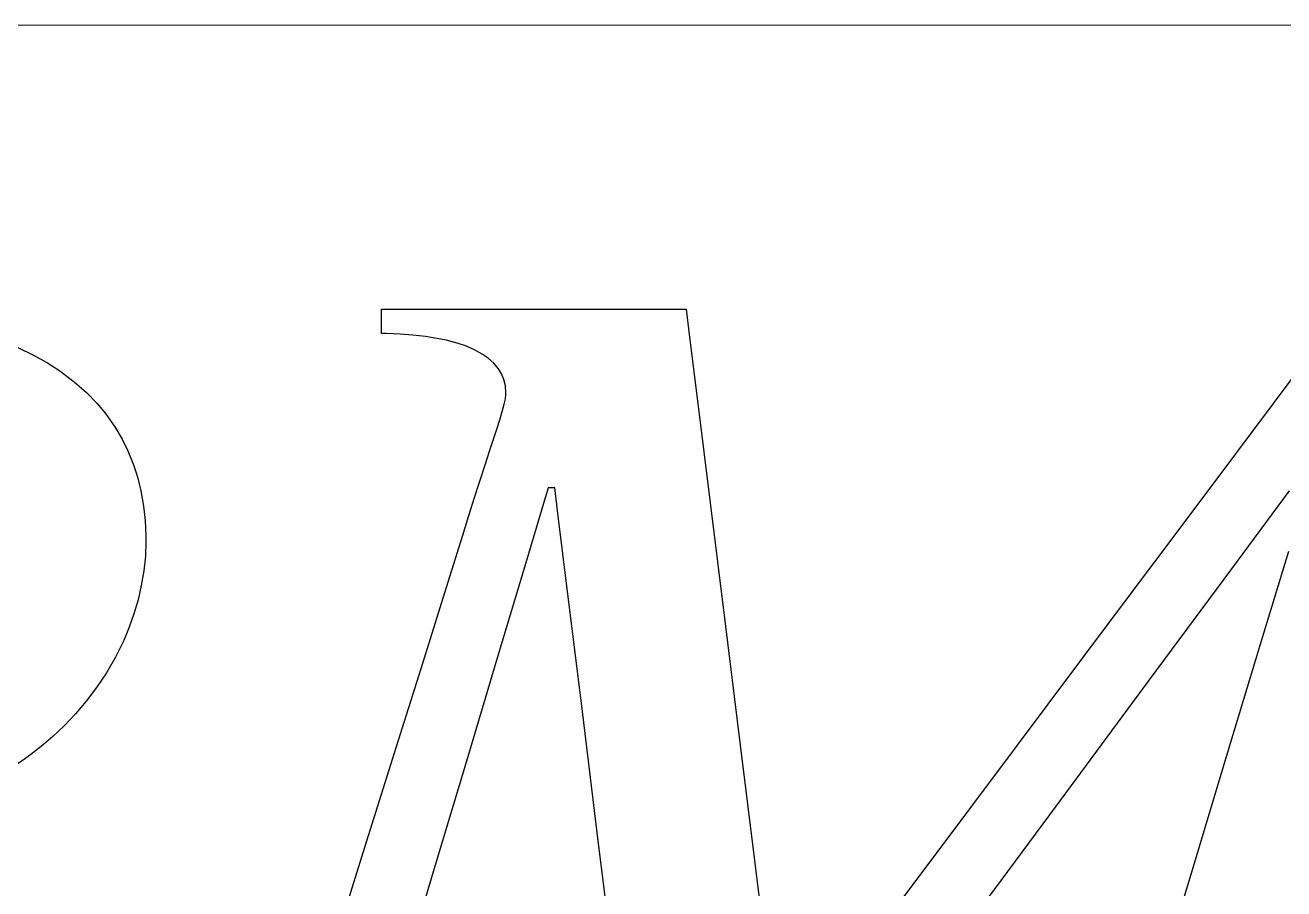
# Model space of a CAD drawing. Header units: millimetres. Extents: x -1039 to -662, y -1674 to -1407.
# Drawn here: x -855.07 to -839.94, y -1662.17 to -1651.78 of the extents above; entities that cross this region are included whole.
import ezdxf

# ---------------------------------------------------------------- set-up
doc = ezdxf.new("R2010")
doc.units = ezdxf.units.MM
doc.layers.get('0').update_dxf_attribs({"linetype": 'CONTINUOUS'})
doc.layers.add('str', color=7, linetype='CONTINUOUS', lineweight=25)
doc.layers.add('txt', color=3, linetype='CONTINUOUS', lineweight=9)

# ---------------------------------------------------------------- blocks, each defined once
blk = doc.blocks.new('PMI-Logo-3')
for points in [[(32.729, 7.127, 0), (32.968, 7.011, 0), (33.183, 6.891, 0), (33.373, 6.768, 0), (33.597, 6.601, 0), (33.785, 6.434, 0), (33.944, 6.271, 0), (34.076, 6.113, 0), (34.221, 5.908, 0), (34.333, 5.717, 0), (34.419, 5.541, 0), (34.506, 5.326, 0), (34.566, 5.139, 0), (34.62, 4.922, 0), (34.66, 4.69, 0), (34.684, 4.468, 0), (34.696, 4.228, 0), (34.697, 4.145, 0), (34.689, 3.919, 0), (34.665, 3.693, 0), (34.627, 3.469, 0), (34.577, 3.249, 0), (34.514, 3.034, 0), (34.44, 2.826, 0), (34.357, 2.625, 0), (34.231, 2.368, 0), (34.092, 2.126, 0), (33.941, 1.9, 0), (33.782, 1.689, 0), (33.616, 1.494, 0), (33.444, 1.314, 0), (33.268, 1.148, 0), (33.09, 0.995, 0), (32.848, 0.81, 0), (32.607, 0.647, 0)], [(50.24, -2.68, 0), (50.758, -0.966, 0), (51.303, 0.838, 0), (51.822, 2.551, 0), (52.259, 3.997, 0)], [(52.265, 4.922, 0), (51.381, 3.727, 0), (50.101, 1.997, 0), (48.583, -0.055, 0), (46.986, -2.213, 0)], [(41.886, -2.38, 0), (41.629, -0.288, 0), (41.384, 1.701, 0), (41.178, 3.378, 0), (41.035, 4.536, 0), (40.982, 4.968, 0), (40.978, 4.968, 0), (40.969, 4.968, 0), (40.955, 4.968, 0), (40.939, 4.968, 0), (40.921, 4.968, 0), (40.905, 4.968, 0), (40.891, 4.968, 0), (40.881, 4.968, 0), (40.878, 4.968, 0), (40.776, 4.627, 0), (40.503, 3.713, 0), (40.107, 2.389, 0), (39.638, 0.82, 0), (39.144, -0.83, 0), (38.675, -2.4, 0)], [(37.631, -1.935, 0), (38.064, -0.555, 0), (38.519, 0.897, 0), (38.951, 2.277, 0), (39.316, 3.441, 0), (39.568, 4.245, 0), (39.662, 4.545, 0), (39.748, 4.821, 0), (39.823, 5.056, 0), (39.91, 5.322, 0), (39.98, 5.535, 0), (40.036, 5.705, 0), (40.094, 5.885, 0), (40.136, 6.017, 0), (40.174, 6.145, 0), (40.204, 6.257, 0), (40.222, 6.34, 0), (40.231, 6.408, 0), (40.231, 6.426, 0), (40.223, 6.536, 0), (40.199, 6.633, 0), (40.163, 6.72, 0), (40.117, 6.798, 0), (40.042, 6.888, 0), (39.957, 6.964, 0), (39.866, 7.027, 0), (39.737, 7.097, 0), (39.607, 7.152, 0), (39.48, 7.195, 0), (39.318, 7.238, 0), (39.17, 7.268, 0), (38.994, 7.296, 0), (38.798, 7.318, 0), (38.605, 7.333, 0), (38.392, 7.342, 0), (38.317, 7.343, 0), (38.317, 7.356, 0), (38.317, 7.391, 0), (38.317, 7.441, 0), (38.317, 7.5, 0), (38.317, 7.563, 0), (38.317, 7.622, 0), (38.317, 7.672, 0), (38.317, 7.707, 0), (38.317, 7.719, 0), (38.478, 7.719, 0), (38.908, 7.719, 0), (39.531, 7.719, 0), (40.27, 7.719, 0), (41.047, 7.719, 0), (41.785, 7.719, 0), (42.408, 7.719, 0), (42.839, 7.719, 0), (42.999, 7.719, 0), (43.048, 7.325, 0), (43.179, 6.268, 0), (43.368, 4.738, 0), (43.593, 2.925, 0), (43.829, 1.016, 0), (44.053, -0.798, 0), (44.243, -2.328, 0)], [(45.587, -2.328, 0), (46.733, -0.798, 0), (48.091, 1.016, 0), (49.521, 2.925, 0), (50.88, 4.738, 0), (52.026, 6.268, 0), (52.817, 7.325, 0)]]:
    blk.add_polyline3d(points)

msp = doc.modelspace()

# ---------------------------------------------------------------- linework, layer by layer
at = {"layer": 'txt'}
msp.add_line((-662.3993, -1651.7822), (-895.5908, -1651.7822), dxfattribs=at)

# ---------------------------------------------------------------- block references
at = {"layer": 'str', "xscale": 0.7822635099242246, "yscale": 0.7822635099242246, "zscale": 0.7822635099242246}
msp.add_blockref('PMI-Logo-3', (-880.7593, -1661.2335), dxfattribs=at)

doc.saveas('drawing.dxf')
